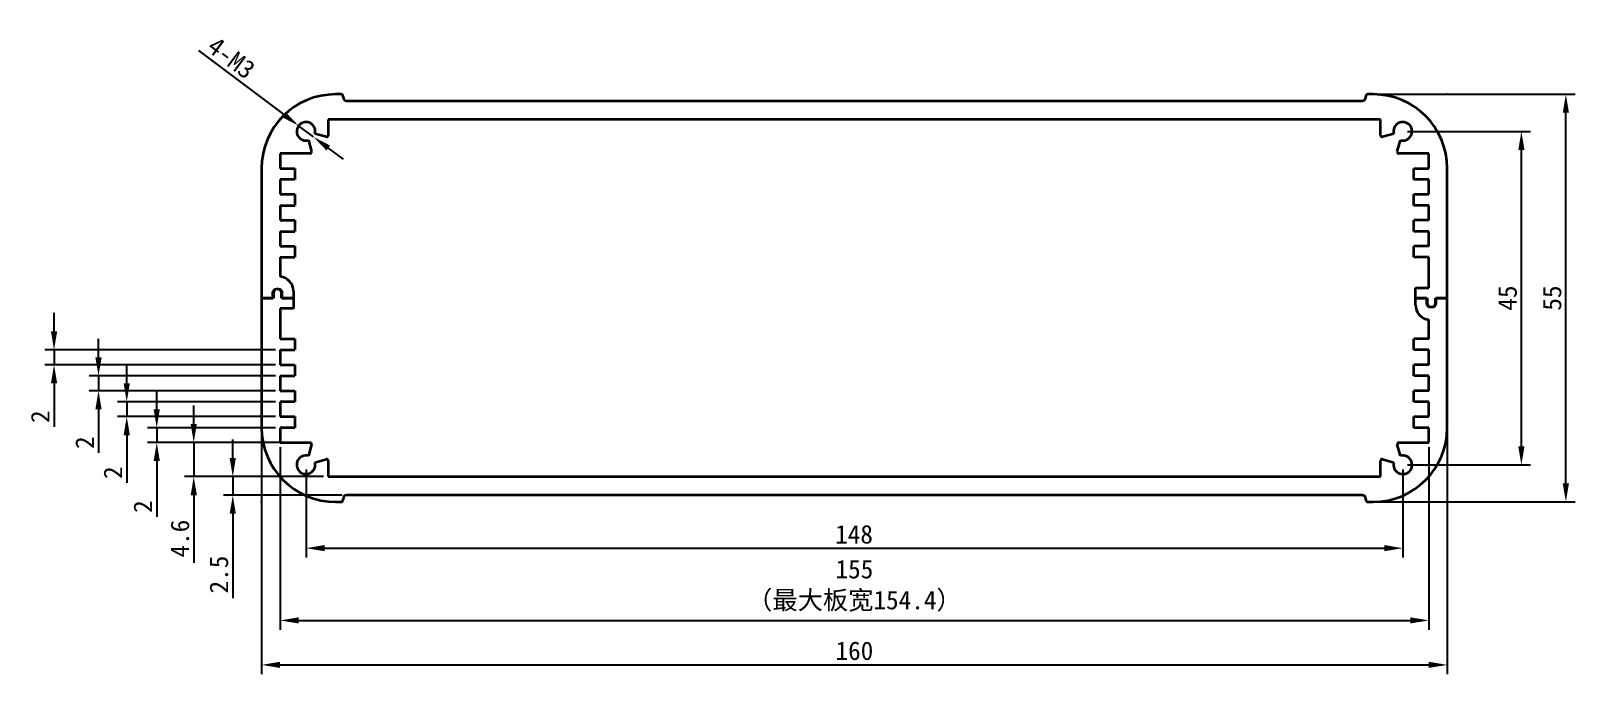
# Model space of a CAD drawing. Header units: millimetres. Extents: x 26 to 234, y 84 to 171.
import ezdxf

# ---------------------------------------------------------------- set-up
doc = ezdxf.new("R2010")
doc.units = ezdxf.units.MM
doc.header["$PDSIZE"] = -1
doc.layers.add('文字层', color=30, linetype='Continuous', lineweight=25)
doc.layers.add('细实线层', color=7, linetype='Continuous')
doc.styles.get("Standard").update_dxf_attribs({"font": 'simhei.ttf'})
doc.dimstyles.new('ISO-25', dxfattribs={"dimtxt": 2.5, "dimasz": 2.5, "dimexe": 1.25, "dimexo": 0.625, "dimtad": 1, "dimdec": 1, "dimdsep": 46, "dimtxsty": 'Standard', "dimcen": 2.5, "dimadec": 0, "dimazin": 0, "dimtfac": 1, "dimtdec": 1, "dimtmove": 0, "dimatfit": 3, "dimfxl": 1, "dimarcsym": 0})

# ---------------------------------------------------------------- blocks, each defined once
blk = doc.blocks.new('_D')
at = {"layer": 'Defpoints', "color": 0}
for p in [(62.02, 157.9), (64.02, 156.39)]:
    blk.add_point(p, dxfattribs=at)
at = {"layer": '细实线层', "color": 0, "lineweight": -2}
for p, q in [((48.53, 168.03), (60.02, 159.4)), ((64.02, 156.39), (62.02, 157.9)), ((66.02, 154.89), (68.02, 153.39))]:
    blk.add_line(p, q, dxfattribs=at)
at = {"layer": '细实线层', "color": 0}
for points in [[(60.27, 159.73), (59.77, 159.06), (62.02, 157.9)], [(66.27, 155.23), (65.77, 154.56), (64.02, 156.39)]]:
    blk.add_solid(points, dxfattribs=at)
at = {"layer": '细实线层', "color": 0, "insert": (52.95, 167.06), "char_height": 2.5, "attachment_point": 5, "rotation": 323.0797}
blk.add_mtext('4-M3', dxfattribs=at)
blk = doc.blocks.new('_D_1')
at = {"layer": 'Defpoints', "color": 0}
for p in [(63.02, 112.14), (211.02, 112.14), (211.02, 100.89)]:
    blk.add_point(p, dxfattribs=at)
at = {"layer": '细实线层', "color": 0, "lineweight": -2}
for p, q in [((63.02, 111.52), (63.02, 99.64)), ((211.02, 111.52), (211.02, 99.64)), ((65.52, 100.89), (208.52, 100.89))]:
    blk.add_line(p, q, dxfattribs=at)
at = {"layer": '细实线层', "color": 0}
for points in [[(65.52, 101.31), (65.52, 100.48), (63.02, 100.89)], [(208.52, 101.31), (208.52, 100.48), (211.02, 100.89)]]:
    blk.add_solid(points, dxfattribs=at)
at = {"layer": '细实线层', "color": 0, "insert": (136.97, 104.02), "char_height": 2.5, "attachment_point": 2}
blk.add_mtext('148', dxfattribs=at)
blk = doc.blocks.new('_D_2')
at = {"layer": 'Defpoints', "color": 0}
for p in [(211.02, 157.14), (227.02, 157.14), (211.02, 112.14)]:
    blk.add_point(p, dxfattribs=at)
at = {"layer": '细实线层', "color": 0, "lineweight": -2}
for p, q in [((211.65, 157.14), (228.27, 157.14)), ((227.02, 114.64), (227.02, 154.64)), ((211.65, 112.14), (228.27, 112.14))]:
    blk.add_line(p, q, dxfattribs=at)
at = {"layer": '细实线层', "color": 0}
for points in [[(226.6, 154.64), (227.44, 154.64), (227.02, 157.14)], [(226.6, 114.64), (227.44, 114.64), (227.02, 112.14)]]:
    blk.add_solid(points, dxfattribs=at)
at = {"layer": '细实线层', "color": 0, "insert": (223.9, 134.64), "char_height": 2.5, "attachment_point": 2, "rotation": 90}
blk.add_mtext('45', dxfattribs=at)
blk = doc.blocks.new('_D_3')
at = {"layer": 'Defpoints', "color": 0}
for p in [(59.52, 115.14), (214.52, 115.14), (214.52, 91.14)]:
    blk.add_point(p, dxfattribs=at)
at = {"layer": '文字层', "color": 0, "lineweight": -2}
for p, q in [((59.52, 114.52), (59.52, 89.89)), ((214.52, 114.52), (214.52, 89.89)), ((62.02, 91.14), (212.02, 91.14))]:
    blk.add_line(p, q, dxfattribs=at)
at = {"layer": '文字层', "color": 0}
for points in [[(62.02, 91.56), (62.02, 90.73), (59.52, 91.14)], [(212.02, 91.56), (212.02, 90.73), (214.52, 91.14)]]:
    blk.add_solid(points, dxfattribs=at)
at = {"layer": '文字层', "color": 0, "insert": (137.02, 99.31), "char_height": 2.5, "attachment_point": 2}
blk.add_mtext('155\\P（最大板宽154.4）', dxfattribs=at)
blk = doc.blocks.new('_D_4')
at = {"layer": 'Defpoints', "color": 0}
for p in [(66.02, 110.54), (53.14, 108.04), (68.52, 108.04)]:
    blk.add_point(p, dxfattribs=at)
at = {"layer": '细实线层', "color": 0, "lineweight": -2}
for p, q in [((53.14, 113.04), (53.14, 115.54)), ((65.4, 110.54), (51.89, 110.54)), ((53.14, 110.54), (53.14, 108.04)), ((67.9, 108.04), (51.89, 108.04)), ((53.14, 105.54), (53.14, 94.16))]:
    blk.add_line(p, q, dxfattribs=at)
at = {"layer": '细实线层', "color": 0}
for points in [[(52.72, 113.04), (53.55, 113.04), (53.14, 110.54)], [(52.72, 105.54), (53.55, 105.54), (53.14, 108.04)]]:
    blk.add_solid(points, dxfattribs=at)
at = {"layer": '细实线层', "color": 0, "insert": (50.01, 97.33), "char_height": 2.5, "attachment_point": 2, "rotation": 90}
blk.add_mtext('2.5', dxfattribs=at)
blk = doc.blocks.new('_D_5')
at = {"layer": 'Defpoints', "color": 0}
for p in [(63.56, 115.14), (47.87, 110.54), (66.02, 110.54)]:
    blk.add_point(p, dxfattribs=at)
at = {"layer": '细实线层', "color": 0, "lineweight": -2}
for p, q in [((47.87, 117.64), (47.87, 120.14)), ((62.94, 115.14), (46.62, 115.14)), ((47.87, 115.14), (47.87, 110.54)), ((65.4, 110.54), (46.62, 110.54)), ((47.87, 108.04), (47.87, 98.92))]:
    blk.add_line(p, q, dxfattribs=at)
at = {"layer": '细实线层', "color": 0}
for points in [[(47.46, 117.64), (48.29, 117.64), (47.87, 115.14)], [(47.46, 108.04), (48.29, 108.04), (47.87, 110.54)]]:
    blk.add_solid(points, dxfattribs=at)
at = {"layer": '细实线层', "color": 0, "insert": (44.75, 102.18), "char_height": 2.5, "attachment_point": 2, "rotation": 90}
blk.add_mtext('4.6', dxfattribs=at)
blk = doc.blocks.new('_D_6')
at = {"layer": 'Defpoints', "color": 0}
for p in [(59.52, 117.14), (42.88, 115.14), (59.52, 115.14)]:
    blk.add_point(p, dxfattribs=at)
at = {"layer": '细实线层', "color": 0, "lineweight": -2}
for p, q in [((42.88, 119.64), (42.88, 122.14)), ((58.9, 117.14), (41.63, 117.14)), ((42.88, 117.14), (42.88, 115.14)), ((58.9, 115.14), (41.63, 115.14)), ((42.88, 112.64), (42.88, 105.14))]:
    blk.add_line(p, q, dxfattribs=at)
at = {"layer": '细实线层', "color": 0}
for points in [[(42.46, 119.64), (43.3, 119.64), (42.88, 117.14)], [(42.46, 112.64), (43.3, 112.64), (42.88, 115.14)]]:
    blk.add_solid(points, dxfattribs=at)
at = {"layer": '细实线层', "color": 0, "insert": (39.75, 106.5), "char_height": 2.5, "attachment_point": 2, "rotation": 90}
blk.add_mtext('2', dxfattribs=at)
blk = doc.blocks.new('_D_7')
at = {"layer": 'Defpoints', "color": 0}
for p in [(59.52, 120.64), (38.83, 118.64), (59.52, 118.64)]:
    blk.add_point(p, dxfattribs=at)
at = {"layer": '细实线层', "color": 0, "lineweight": -2}
for p, q in [((38.83, 123.14), (38.83, 125.64)), ((58.9, 120.64), (37.58, 120.64)), ((38.83, 120.64), (38.83, 118.64)), ((58.9, 118.64), (37.58, 118.64)), ((38.83, 116.14), (38.83, 109.72))]:
    blk.add_line(p, q, dxfattribs=at)
at = {"layer": '细实线层', "color": 0}
for points in [[(38.41, 123.14), (39.25, 123.14), (38.83, 120.64)], [(38.41, 116.14), (39.25, 116.14), (38.83, 118.64)]]:
    blk.add_solid(points, dxfattribs=at)
at = {"layer": '细实线层', "color": 0, "insert": (35.71, 111.08), "char_height": 2.5, "attachment_point": 2, "rotation": 90}
blk.add_mtext('2', dxfattribs=at)
blk = doc.blocks.new('_D_8')
at = {"layer": 'Defpoints', "color": 0}
for p in [(59.52, 124.14), (35.02, 122.14), (59.52, 122.14)]:
    blk.add_point(p, dxfattribs=at)
at = {"layer": '细实线层', "color": 0, "lineweight": -2}
for p, q in [((35.02, 126.64), (35.02, 129.14)), ((58.9, 124.14), (33.77, 124.14)), ((35.02, 124.14), (35.02, 122.14)), ((58.9, 122.14), (33.77, 122.14)), ((35.02, 119.64), (35.02, 113.76))]:
    blk.add_line(p, q, dxfattribs=at)
at = {"layer": '细实线层', "color": 0}
for points in [[(34.6, 126.64), (35.44, 126.64), (35.02, 124.14)], [(34.6, 119.64), (35.44, 119.64), (35.02, 122.14)]]:
    blk.add_solid(points, dxfattribs=at)
at = {"layer": '细实线层', "color": 0, "insert": (31.9, 115.13), "char_height": 2.5, "attachment_point": 2, "rotation": 90}
blk.add_mtext('2', dxfattribs=at)
blk = doc.blocks.new('_D_9')
at = {"layer": 'Defpoints', "color": 0}
for p in [(59.52, 127.64), (29.02, 125.64), (59.52, 125.64)]:
    blk.add_point(p, dxfattribs=at)
at = {"layer": '细实线层', "color": 0, "lineweight": -2}
for p, q in [((29.02, 130.14), (29.02, 132.64)), ((58.9, 127.64), (27.77, 127.64)), ((29.02, 127.64), (29.02, 125.64)), ((58.9, 125.64), (27.77, 125.64)), ((29.02, 123.14), (29.02, 117.26))]:
    blk.add_line(p, q, dxfattribs=at)
at = {"layer": '细实线层', "color": 0}
for points in [[(28.6, 130.14), (29.44, 130.14), (29.02, 127.64)], [(28.6, 123.14), (29.44, 123.14), (29.02, 125.64)]]:
    blk.add_solid(points, dxfattribs=at)
at = {"layer": '细实线层', "color": 0, "insert": (25.9, 118.63), "char_height": 2.5, "attachment_point": 2, "rotation": 90}
blk.add_mtext('2', dxfattribs=at)
blk = doc.blocks.new('_D_10')
at = {"layer": 'Defpoints', "color": 0}
for p in [(57.02, 117.14), (217.02, 117.14), (217.02, 85.14)]:
    blk.add_point(p, dxfattribs=at)
at = {"layer": '细实线层', "color": 0, "lineweight": -2}
for p, q in [((57.02, 116.52), (57.02, 83.89)), ((217.02, 116.52), (217.02, 83.89)), ((59.52, 85.14), (214.52, 85.14))]:
    blk.add_line(p, q, dxfattribs=at)
at = {"layer": '细实线层', "color": 0}
for points in [[(59.52, 85.56), (59.52, 84.73), (57.02, 85.14)], [(214.52, 85.56), (214.52, 84.73), (217.02, 85.14)]]:
    blk.add_solid(points, dxfattribs=at)
at = {"layer": '细实线层', "color": 0, "insert": (137.02, 88.3), "char_height": 2.5, "attachment_point": 2}
blk.add_mtext('160', dxfattribs=at)
blk = doc.blocks.new('_D_11')
at = {"layer": 'Defpoints', "color": 0}
for p in [(207.02, 162.14), (233.02, 162.14), (207.02, 107.14)]:
    blk.add_point(p, dxfattribs=at)
at = {"layer": '细实线层', "color": 0, "lineweight": -2}
for p, q in [((207.65, 162.14), (234.27, 162.14)), ((233.02, 109.64), (233.02, 159.64)), ((207.65, 107.14), (234.27, 107.14))]:
    blk.add_line(p, q, dxfattribs=at)
at = {"layer": '细实线层', "color": 0}
for points in [[(232.6, 159.64), (233.44, 159.64), (233.02, 162.14)], [(232.6, 109.64), (233.44, 109.64), (233.02, 107.14)]]:
    blk.add_solid(points, dxfattribs=at)
at = {"layer": '细实线层', "color": 0, "insert": (229.9, 134.64), "char_height": 2.5, "attachment_point": 2, "rotation": 90}
blk.add_mtext('55', dxfattribs=at)

msp = doc.modelspace()

# ---------------------------------------------------------------- linework, layer by layer
at = {"color": 7, "linetype": 'Continuous', "lineweight": 35}
for p, q in [((67.72, 162.14), (67.02, 162.14)), ((68.02, 161.84), (68.02, 161.74)), ((68.52, 161.24), (205.52, 161.24)), ((206.02, 161.74), (206.02, 161.84)), ((207.02, 162.14), (206.32, 162.14)), ((66.02, 158.74), (66.02, 156.6)), ((208.02, 158.74), (66.02, 158.74)), ((208.02, 156.6), (208.02, 158.74)), ((65.77, 156.41), (64.23, 156.82)), ((209.81, 156.82), (208.27, 156.41)), ((63.34, 155.94), (63.76, 154.4)), ((210.28, 154.4), (210.7, 155.94)), ((57.02, 152.14), (57.02, 134.64)), ((63.56, 154.14), (59.52, 154.14)), ((59.52, 154.14), (59.52, 152.14)), ((59.52, 152.14), (61.52, 152.14)), ((61.52, 152.14), (61.52, 150.64)), ((214.52, 154.14), (210.48, 154.14)), ((212.52, 150.64), (212.52, 152.14)), ((212.52, 152.14), (214.52, 152.14)), ((214.52, 152.14), (214.52, 154.14)), ((217.02, 134.64), (217.02, 152.14)), ((61.52, 150.64), (59.52, 150.64)), ((59.52, 150.64), (59.52, 148.64)), ((214.52, 150.64), (212.52, 150.64)), ((214.52, 148.64), (214.52, 150.64)), ((59.52, 148.64), (61.52, 148.64)), ((61.52, 148.64), (61.52, 147.14)), ((212.52, 147.14), (212.52, 148.64)), ((212.52, 148.64), (214.52, 148.64)), ((59.52, 147.14), (61.52, 147.14)), ((59.52, 147.14), (59.52, 145.14)), ((214.52, 147.14), (212.52, 147.14)), ((214.52, 145.14), (214.52, 147.14)), ((59.52, 145.14), (61.52, 145.14)), ((61.52, 145.14), (61.52, 143.64)), ((212.52, 143.64), (212.52, 145.14)), ((214.52, 145.14), (212.52, 145.14)), ((59.52, 143.64), (61.52, 143.64)), ((59.52, 143.64), (59.52, 141.64)), ((214.52, 143.64), (212.52, 143.64)), ((214.52, 141.64), (214.52, 143.64)), ((59.52, 141.64), (61.52, 141.64)), ((59.52, 140.14), (61.52, 140.14)), ((59.52, 140.14), (59.52, 137.54)), ((61.52, 141.64), (61.52, 140.14)), ((212.52, 140.14), (212.52, 141.64)), ((214.52, 141.64), (212.52, 141.64)), ((214.52, 140.14), (212.52, 140.14)), ((214.52, 136.04), (214.52, 140.14)), ((59.32, 135.84), (59.02, 135.84)), ((59.22, 135.84), (59.12, 135.84)), ((61.32, 135.55), (61.32, 134.64)), ((212.72, 134.64), (212.72, 136.04)), ((212.72, 136.04), (214.52, 136.04)), ((57.02, 134.64), (57.02, 117.14)), ((58.62, 134.64), (57.02, 134.64)), ((57.02, 134.64), (58.52, 134.64)), ((58.52, 135.34), (58.52, 134.64)), ((58.62, 135.34), (58.62, 134.64)), ((59.72, 134.64), (59.72, 135.34)), ((61.32, 134.64), (59.72, 134.64)), ((59.82, 134.64), (59.82, 135.34)), ((59.82, 134.64), (61.32, 134.64)), ((61.32, 134.64), (61.32, 133.24)), ((212.72, 133.73), (212.72, 134.64)), ((214.22, 134.64), (212.72, 134.64)), ((212.72, 134.64), (214.32, 134.64)), ((214.22, 134.64), (214.22, 133.94)), ((214.32, 134.64), (214.32, 133.94)), ((214.72, 133.44), (215.02, 133.44)), ((214.82, 133.44), (214.92, 133.44)), ((215.42, 134.64), (217.02, 134.64)), ((215.42, 133.94), (215.42, 134.64)), ((215.52, 133.94), (215.52, 134.64)), ((217.02, 134.64), (215.52, 134.64)), ((217.02, 117.14), (217.02, 134.64)), ((61.32, 133.24), (59.52, 133.24)), ((59.52, 133.24), (59.52, 129.14)), ((214.52, 129.14), (214.52, 131.74)), ((59.52, 129.14), (61.52, 129.14)), ((59.52, 127.64), (61.52, 127.64)), ((59.52, 127.64), (59.52, 125.64)), ((61.52, 129.14), (61.52, 127.64)), ((212.52, 127.64), (212.52, 129.14)), ((214.52, 129.14), (212.52, 129.14)), ((214.52, 127.64), (212.52, 127.64)), ((214.52, 125.64), (214.52, 127.64)), ((59.52, 125.64), (61.52, 125.64)), ((61.52, 125.64), (61.52, 124.14)), ((212.52, 124.14), (212.52, 125.64)), ((214.52, 125.64), (212.52, 125.64)), ((59.52, 124.14), (61.52, 124.14)), ((59.52, 124.14), (59.52, 122.14)), ((214.52, 124.14), (212.52, 124.14)), ((214.52, 122.14), (214.52, 124.14)), ((59.52, 122.14), (61.52, 122.14)), ((61.52, 122.14), (61.52, 120.64)), ((212.52, 120.64), (212.52, 122.14)), ((214.52, 122.14), (212.52, 122.14)), ((61.52, 120.64), (59.52, 120.64)), ((59.52, 120.64), (59.52, 118.64)), ((214.52, 120.64), (212.52, 120.64)), ((214.52, 118.64), (214.52, 120.64)), ((59.52, 118.64), (61.52, 118.64)), ((61.52, 117.14), (59.52, 117.14)), ((59.52, 117.14), (59.52, 115.14)), ((61.52, 118.64), (61.52, 117.14)), ((212.52, 117.14), (212.52, 118.64)), ((212.52, 118.64), (214.52, 118.64)), ((214.52, 117.14), (212.52, 117.14)), ((214.52, 115.14), (214.52, 117.14)), ((59.52, 115.14), (63.56, 115.14)), ((63.76, 114.89), (63.34, 113.35)), ((210.7, 113.35), (210.28, 114.89)), ((210.48, 115.14), (214.52, 115.14)), ((64.23, 112.47), (65.77, 112.88)), ((66.02, 112.69), (66.02, 110.54)), ((208.02, 110.54), (208.02, 112.69)), ((208.27, 112.88), (209.81, 112.47)), ((66.02, 110.54), (208.02, 110.54)), ((67.02, 107.14), (67.72, 107.14)), ((68.02, 107.54), (68.02, 107.44)), ((205.52, 108.04), (68.52, 108.04)), ((206.02, 107.44), (206.02, 107.54)), ((206.32, 107.14), (207.02, 107.14))]:
    msp.add_line(p, q, dxfattribs=at)
at = {"color": 7, "linetype": 'Continuous'}
for p, q in [((217.02, 162.14), (216.98, 162.14)), ((217.02, 162.14), (217.02, 162.06)), ((57.02, 107.14), (57.02, 107.23)), ((57.02, 107.14), (57.06, 107.14))]:
    msp.add_line(p, q, dxfattribs=at)
at = {"color": 7, "linetype": 'Continuous', "lineweight": 35}
for centre, radius, start, end in [((67.02, 152.14), 10, 90, 180), ((67.72, 161.84), 0.3, 0, 90), ((68.52, 161.74), 0.5, 180, 270), ((205.52, 161.74), 0.5, 270, 0), ((206.32, 161.84), 0.3, 90, 180), ((207.02, 152.14), 10, 0, 90), ((63.02, 157.14), 1.25, 345, 285), ((211.02, 157.14), 1.25, 255, 195), ((65.82, 156.6), 0.2, 255, 0), ((208.22, 156.6), 0.2, 180, 285), ((63.56, 154.34), 0.2, 270, 15), ((210.48, 154.34), 0.2, 165, 270), ((59.32, 135.55), 2, 0, 84.2608), ((59.02, 135.34), 0.5, 90, 180), ((59.12, 135.34), 0.5, 90, 180), ((59.22, 135.34), 0.5, 0, 90), ((59.32, 135.34), 0.5, 0, 90), ((214.72, 133.73), 2, 180, 264.2608), ((214.72, 133.94), 0.5, 180, 270), ((214.82, 133.94), 0.5, 180, 270), ((214.92, 133.94), 0.5, 270, 0), ((215.02, 133.94), 0.5, 270, 0), ((67.02, 117.14), 10, 180, 270), ((207.02, 117.14), 10, 270, 0), ((63.56, 114.94), 0.2, 345, 90), ((210.48, 114.94), 0.2, 90, 195), ((63.02, 112.14), 1.25, 75, 15), ((65.82, 112.69), 0.2, 0, 105), ((208.22, 112.69), 0.2, 75, 180), ((211.02, 112.14), 1.25, 165, 105), ((67.72, 107.44), 0.3, 270, 0), ((68.52, 107.54), 0.5, 90, 180), ((205.52, 107.54), 0.5, 0, 90), ((206.32, 107.44), 0.3, 180, 270)]:
    msp.add_arc(centre, radius, start, end, dxfattribs=at)
at = {"color": 7, "linetype": 'Continuous'}
for p in [(217.02, 162.14), (57.02, 107.14)]:
    msp.add_point(p, dxfattribs=at)

# ---------------------------------------------------------------- dimensions: what is measured, and where the dimension line sits
at = {"layer": '文字层'}
dim = msp.add_linear_dim(base=(214.52, 91.14), p1=(59.52, 115.14), p2=(214.52, 115.14), text='<>\\P（最大板宽154.4）', dimstyle='ISO-25', dxfattribs=at)
dim.commit()
dim.dimension.update_dxf_attribs({"geometry": '_D_3', "text_midpoint": (137.02, 91.14), "dimtype": 160})
at = {"layer": '细实线层'}
dim = msp.add_diameter_dim_2p(p1=(64.02, 156.39), p2=(62.02, 157.9), text='4-M3', dimstyle='ISO-25', dxfattribs=at)
dim.commit()
dim.dimension.update_dxf_attribs({"geometry": '_D', "text_midpoint": (51.82, 165.56), "dimtype": 163})
for base, p1, p2, angle, picture, middle in [((233.02, 162.14), (207.02, 107.14), (207.02, 162.14), 90, '_D_11', (233.02, 134.64)), ((227.02, 157.14), (211.02, 112.14), (211.02, 157.14), 90, '_D_2', (227.02, 134.64)), ((29.02, 125.64), (59.52, 127.64), (59.52, 125.64), 90, '_D_9', (29.02, 118.63)), ((35.02, 122.14), (59.52, 124.14), (59.52, 122.14), 90, '_D_8', (35.02, 115.13)), ((38.83, 118.64), (59.52, 120.64), (59.52, 118.64), 90, '_D_7', (38.83, 111.08)), ((42.88, 115.14), (59.52, 117.14), (59.52, 115.14), 90, '_D_6', (42.88, 106.5)), ((47.87, 110.54), (63.56, 115.14), (66.02, 110.54), 90, '_D_5', (47.87, 102.18)), ((53.14, 108.04), (66.02, 110.54), (68.52, 108.04), 90, '_D_4', (53.14, 97.33)), ((211.02, 100.89), (63.02, 112.14), (211.02, 112.14), 0, '_D_1', (136.97, 100.89))]:
    dim = msp.add_linear_dim(base=base, p1=p1, p2=p2, angle=angle, dimstyle='ISO-25', dxfattribs=at)
    dim.commit()
    dim.dimension.update_dxf_attribs({"geometry": picture, "text_midpoint": middle, "dimtype": 160})
dim = msp.add_linear_dim(base=(217.02, 85.14), p1=(57.02, 117.14), p2=(217.02, 117.14), dimstyle='ISO-25', dxfattribs=at)
dim.commit()
dim.dimension.update_dxf_attribs({"geometry": '_D_10', "text_midpoint": (137.02, 85.14), "dimtype": 160})

doc.saveas('drawing.dxf')
